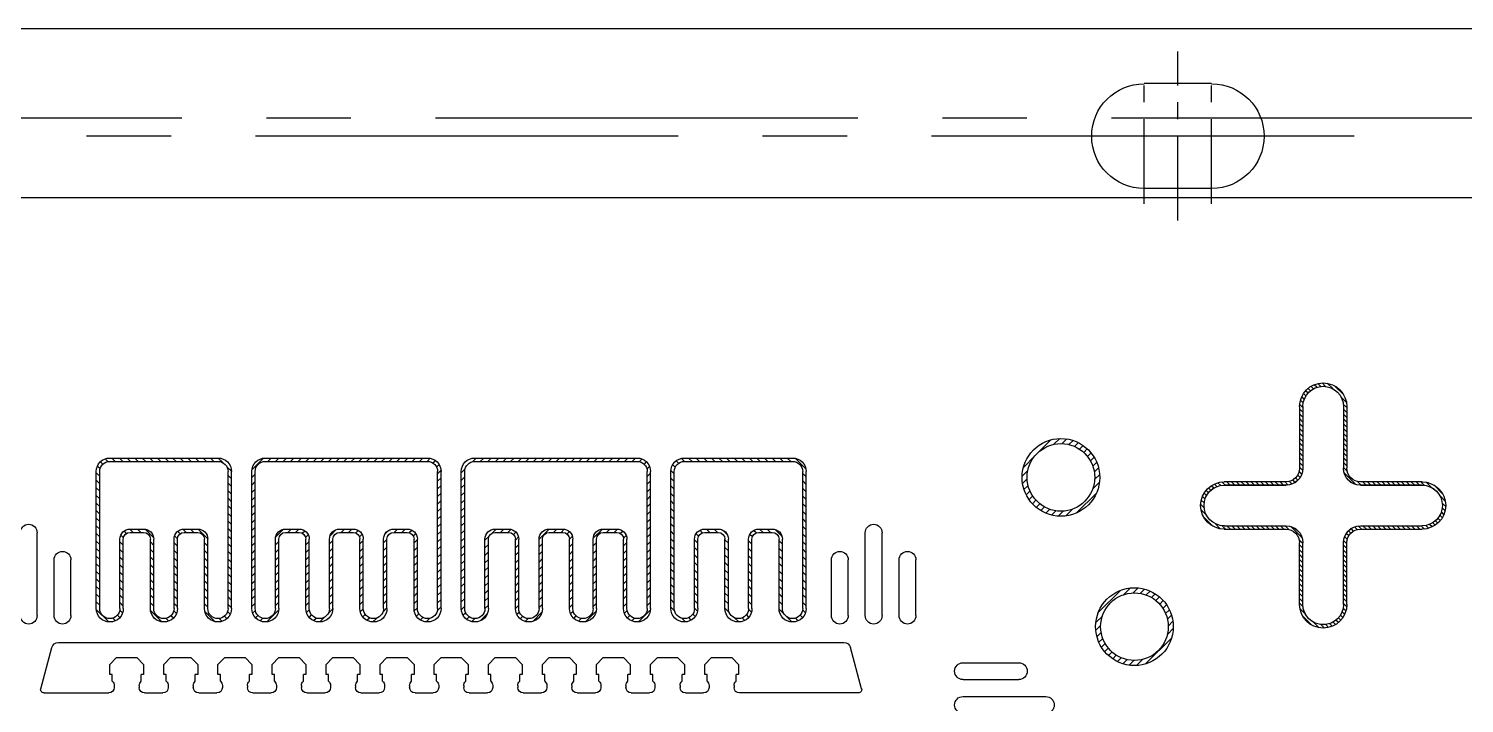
# Model space of a CAD drawing. Extents: x -46 to 252, y -27 to 158.
# Drawn here: x 212.64 to 233.87, y 35.56 to 45.53 of the extents above; entities that cross this region are included whole.
import ezdxf

# ---------------------------------------------------------------- set-up
doc = ezdxf.new("R2010")
doc.units = 0
doc.linetypes.add('AXES', pattern=[2, 1.25, -0.25, 0.25, -0.25])
doc.layers.add('AXIS', color=4, linetype='AXES', lineweight=25)
for name, color, linetype in [('bottom etching', 64, 'Continuous'), ('bottom leadframe', 7, 'Continuous'), ('leadframe', 7, 'Continuous'), ('tape', 40, 'Continuous'), ('top leadframe', 5, 'Continuous')]:
    doc.layers.add(name, color=color, linetype=linetype)

# ---------------------------------------------------------------- blocks, each defined once
blk = doc.blocks.new('tape bottom')
at = {"layer": 'tape'}
blk.add_line((124.9, 32.5), (-124.9, 32.5), dxfattribs=at)
blk = doc.blocks.new('leadframe outline')
at = {"layer": 'AXIS'}
for p, q in [((-116.5, 32.163), (-116.5, 34.663)), ((-117, 32.413), (-117, 34.413)), ((-116, 32.413), (-116, 34.413))]:
    blk.add_line(p, q, dxfattribs=at)
at = {"layer": 'AXIS', "ltscale": 5}
for p, q in [((-131.767, 33.68), (-1.546, 33.68)), ((-119.106, 33.412), (128.335, 33.412))]:
    blk.add_line(p, q, dxfattribs=at)
at = {"layer": 'leadframe'}
for p, q in [((-123.441, 35), (123.441, 35)), ((-117, 34.188), (-116, 34.188)), ((-117, 32.638), (-116, 32.638))]:
    blk.add_line(p, q, dxfattribs=at)
for centre, start, end in [((-117, 33.412), 90, 270), ((-116, 33.412), 270, 90)]:
    blk.add_arc(centre, 0.775, start, end, dxfattribs=at)
blk = doc.blocks.new('bottom fiducial')
at = {"layer": 'leadframe', "ltscale": 50}
for p, q in [((1.32, 0.625), (0.495, 0.625)), ((1.32, 0.375), (0.495, 0.375)), ((1.32, 0.125), (0.095, 0.125)), ((1.32, -0.125), (0.095, -0.125)), ((1.32, -0.375), (0.495, -0.375)), ((1.32, -0.625), (0.495, -0.625))]:
    blk.add_line(p, q, dxfattribs=at)
for centre, start, end in [((0.495, 0.5), 90, 270), ((1.32, 0.5), 270, 90), ((0.095, 0), 90, 270), ((1.32, 0), 270, 90), ((0.495, -0.5), 90, 270), ((1.32, -0.5), 270, 90)]:
    blk.add_arc(centre, 0.125, start, end, dxfattribs=at)
blk = doc.blocks.new('bottom vertical fiducial new')
at = {"layer": 'leadframe', "ltscale": 50}
blk.add_blockref('bottom fiducial', (-1160.573, -6.701), dxfattribs=at)
blk = doc.blocks.new('*U82')
at = {"layer": 'bottom leadframe', "ltscale": 50}
blk.add_blockref('bottom vertical fiducial new', (1159.866, 6.701), dxfattribs=at)
blk = doc.blocks.new('*U83')
at = {"layer": 'leadframe', "color": 0, "linetype": 'ByBlock', "lineweight": -2, "transparency": 16777216}
blk.add_blockref('*U82', (0, 0), dxfattribs=at)
blk = doc.blocks.new('*U84')
at = {"layer": 'bottom leadframe', "ltscale": 50, "rotation": 90}
blk.add_blockref('bottom vertical fiducial new', (-6.701, 1159.866), dxfattribs=at)
blk = doc.blocks.new('*U85')
at = {"layer": 'leadframe', "color": 0, "linetype": 'ByBlock', "lineweight": -2, "transparency": 16777216}
for p in [(87.5, 0), (100, 0)]:
    blk.add_blockref('*U84', p, dxfattribs=at)
blk = doc.blocks.new('lead bottom vertical new A')
at = {"layer": 'bottom etching', "ltscale": 50}
h = blk.add_hatch(dxfattribs=at)
h.set_pattern_fill('ANSI31', color=256, scale=0.025)
h.set_pattern_definition([(45, (1193.233325, 13.21076), (-0.056126601, 0.056126601), [])])
h.paths.add_polyline_path([(0, -1.2, 0.414214), (0.2, -1.4), (2.225, -1.4, 1), (2.225, -1), (1.2, -1, -0.414214), (1.1, -0.9), (1.1, -0.7, -0.414214), (1.2, -0.6), (2.225, -0.6, 1), (2.225, -0.2), (1.2, -0.2, -0.414214), (1.1, -0.1), (1.1, 0.1, -0.414214), (1.2, 0.2), (2.225, 0.2, 1), (2.225, 0.6), (1.2, 0.6, -0.414214), (1.1, 0.7), (1.1, 0.9, -0.414214), (1.2, 1), (2.225, 1, 1), (2.225, 1.4), (0.2, 1.4, 0.414214), (0, 1.2)])
h.paths.add_polyline_path([(0.05, 1.2, -0.414214), (0.2, 1.35), (2.225, 1.35, -1), (2.225, 1.05), (1.2, 1.05, 0.414214), (1.05, 0.9), (1.05, 0.7, 0.414214), (1.2, 0.55), (2.225, 0.55, -1), (2.225, 0.25), (1.2, 0.25, 0.414214), (1.05, 0.1), (1.05, -0.1, 0.414214), (1.2, -0.25), (2.225, -0.25, -1), (2.225, -0.55), (1.2, -0.55, 0.414214), (1.05, -0.7), (1.05, -0.9, 0.414214), (1.2, -1.05), (2.225, -1.05, -1), (2.225, -1.35), (0.2, -1.35, -0.414214), (0.05, -1.2)], flags=16)
at = {"layer": 'bottom leadframe'}
for p, q in [((2.225, 1.4), (0.2, 1.4)), ((0, 1.2), (0, -1.2)), ((1.1, 0.9), (1.1, 0.7)), ((2.225, 1), (1.2, 1)), ((2.225, 0.6), (1.2, 0.6)), ((1.1, 0.1), (1.1, -0.1)), ((2.225, 0.2), (1.2, 0.2)), ((2.225, -0.2), (1.2, -0.2)), ((2.225, -0.6), (1.2, -0.6)), ((1.1, -0.7), (1.1, -0.9)), ((2.225, -1), (1.2, -1)), ((2.225, -1.4), (0.2, -1.4))]:
    blk.add_line(p, q, dxfattribs=at)
for centre, radius, start, end in [((0.2, 1.2), 0.2, 90, 180), ((2.225, 1.2), 0.2, 270, 90), ((1.2, 0.9), 0.1, 90, 180), ((1.2, 0.7), 0.1, 180, 270), ((2.225, 0.4), 0.2, 270, 90), ((1.2, 0.1), 0.1, 90, 180), ((1.2, -0.1), 0.1, 180, 270), ((2.225, -0.4), 0.2, 270, 90), ((1.2, -0.7), 0.1, 90, 180), ((1.2, -0.9), 0.1, 180, 270), ((2.225, -1.2), 0.2, 270, 90), ((0.2, -1.2), 0.2, 180, 270)]:
    blk.add_arc(centre, radius, start, end, dxfattribs=at)
at = {"layer": 'top leadframe'}
for p, q in [((2.225, 1.35), (0.2, 1.35)), ((0.05, 1.2), (0.05, -1.2)), ((1.05, 0.9), (1.05, 0.7)), ((2.225, 1.05), (1.2, 1.05)), ((2.225, 0.55), (1.2, 0.55)), ((2.225, 0.25), (1.2, 0.25)), ((1.05, 0.1), (1.05, -0.1)), ((2.225, -0.25), (1.2, -0.25)), ((2.225, -0.55), (1.2, -0.55)), ((1.05, -0.7), (1.05, -0.9)), ((2.225, -1.05), (1.2, -1.05)), ((2.225, -1.35), (0.2, -1.35))]:
    blk.add_line(p, q, dxfattribs=at)
for centre, start, end in [((0.2, 1.2), 90, 180), ((2.225, 1.2), 270, 90), ((1.2, 0.9), 90, 180), ((1.2, 0.7), 180, 270), ((2.225, 0.4), 270, 90), ((1.2, 0.1), 90, 180), ((1.2, -0.1), 180, 270), ((2.225, -0.4), 270, 90), ((1.2, -0.7), 90, 180), ((1.2, -0.9), 180, 270), ((2.225, -1.2), 270, 90), ((0.2, -1.2), 180, 270)]:
    blk.add_arc(centre, 0.15, start, end, dxfattribs=at)
blk = doc.blocks.new('external grip bottom')
at = {"layer": 'bottom etching', "ltscale": 50}
h = blk.add_hatch(dxfattribs=at)
h.set_pattern_fill('ANSI31', color=256, scale=0.025, angle=90)
h.set_pattern_definition([(135, (43.47016, -14.76776), (-0.0561266, -0.0561266), [])])
h.paths.add_polyline_path([(2.225, 1), (0.2, 1, 0.414214), (0, 0.8), (0, -0.8, 0.414214), (0.2, -1), (2.225, -1, 1), (2.225, -0.6), (1.2, -0.6, -0.414214), (1.1, -0.5), (1.1, -0.3, -0.414214), (1.2, -0.2), (2.225, -0.2, 1), (2.225, 0.2), (1.2, 0.2, -0.414214), (1.1, 0.3), (1.1, 0.5, -0.414214), (1.2, 0.6), (2.225, 0.6, 1)])
h.paths.add_polyline_path([(0.2, 0.95), (2.225, 0.95, -1), (2.225, 0.65), (1.2, 0.65, 0.414214), (1.05, 0.5), (1.05, 0.3, 0.414214), (1.2, 0.15), (2.225, 0.15, -1), (2.225, -0.15), (1.2, -0.15, 0.414214), (1.05, -0.3), (1.05, -0.5, 0.414214), (1.2, -0.65), (2.225, -0.65, -1), (2.225, -0.95), (0.2, -0.95, -0.414214), (0.05, -0.8), (0.05, 0.8, -0.414214)], flags=16)
at = {"layer": 'bottom leadframe'}
for p, q in [((2.225, 1), (0.2, 1)), ((0, 0.8), (0, -0.8)), ((1.1, 0.5), (1.1, 0.3)), ((2.225, 0.6), (1.2, 0.6)), ((2.225, 0.2), (1.2, 0.2)), ((2.225, -0.2), (1.2, -0.2)), ((1.1, -0.3), (1.1, -0.5)), ((2.225, -0.6), (1.2, -0.6)), ((2.225, -1), (0.2, -1))]:
    blk.add_line(p, q, dxfattribs=at)
for centre, radius, start, end in [((0.2, 0.8), 0.2, 90, 180), ((2.225, 0.8), 0.2, 270, 90), ((1.2, 0.5), 0.1, 90, 180), ((1.2, 0.3), 0.1, 180, 270), ((2.225, 0), 0.2, 270, 90), ((1.2, -0.3), 0.1, 90, 180), ((1.2, -0.5), 0.1, 180, 270), ((2.225, -0.8), 0.2, 270, 90), ((0.2, -0.8), 0.2, 180, 270)]:
    blk.add_arc(centre, radius, start, end, dxfattribs=at)
at = {"layer": 'top leadframe'}
for p, q in [((2.225, 0.95), (0.2, 0.95)), ((0.05, 0.8), (0.05, -0.8)), ((2.225, 0.65), (1.2, 0.65)), ((1.05, 0.5), (1.05, 0.3)), ((2.225, 0.15), (1.2, 0.15)), ((2.225, -0.15), (1.2, -0.15)), ((1.05, -0.3), (1.05, -0.5)), ((2.225, -0.65), (1.2, -0.65)), ((2.225, -0.95), (0.2, -0.95))]:
    blk.add_line(p, q, dxfattribs=at)
for centre, start, end in [((0.2, 0.8), 90, 180), ((2.225, 0.8), 270, 90), ((1.2, 0.5), 90, 180), ((1.2, 0.3), 180, 270), ((2.225, 0), 270, 90), ((1.2, -0.3), 90, 180), ((1.2, -0.5), 180, 270), ((0.2, -0.8), 180, 270), ((2.225, -0.8), 270, 90)]:
    blk.add_arc(centre, 0.15, start, end, dxfattribs=at)
blk = doc.blocks.new('external slots horizontal')
at = {"layer": 'bottom leadframe', "rotation": 90}
for p in [(-1.55, 0.3), (1.55, 0.3)]:
    blk.add_blockref('lead bottom vertical new A', p, dxfattribs=at)
at = {"layer": 'leadframe', "ltscale": 50, "rotation": 90}
for p in [(-4.25, 0.3), (4.25, 0.3)]:
    blk.add_blockref('external grip bottom', p, dxfattribs=at)
blk = doc.blocks.new('*U114')
at = {"layer": 'bottom leadframe'}
blk.add_blockref('external slots horizontal', (0, -1.5125), dxfattribs=at)
blk = doc.blocks.new('*U115')
at = {"layer": 'leadframe', "color": 0, "linetype": 'ByBlock', "lineweight": -2, "transparency": 16777216}
blk.add_blockref('*U114', (87.5, 0), dxfattribs=at)
blk = doc.blocks.new('external Lead bottom')
at = {"layer": 'bottom leadframe', "ltscale": 50}
for p, q in [((-0.185, 0.412), (-0.185, 0.443)), ((0.185, 0.412), (0.185, 0.443)), ((-0.215, 0.25), (-0.25, 0.25)), ((-0.25, 0.25), (-0.25, 0.1)), ((-0.215, 0.35), (-0.215, 0.25)), ((0.215, 0.35), (0.215, 0.25)), ((0.25, 0.25), (0.215, 0.25)), ((0.25, 0.1), (0.25, 0.25)), ((-0.25, 0.1), (-0.15, 0)), ((-0.15, 0), (0.15, 0)), ((0.15, 0), (0.25, 0.1))]:
    blk.add_line(p, q, dxfattribs=at)
for centre, start, end in [((-0.265, 0.443), 0, 90), ((0.265, 0.443), 90, 180), ((-0.265, 0.412), 308.6822, 0), ((0.265, 0.412), 180, 231.3178)]:
    blk.add_arc(centre, 0.08, start, end, dxfattribs=at)
blk = doc.blocks.new('*U61')
at = {"layer": 'leadframe'}
blk.add_blockref('external Lead bottom', (0, -0.2615), dxfattribs=at)
blk = doc.blocks.new('*U62')
at = {"layer": 'leadframe', "color": 0, "linetype": 'ByBlock', "lineweight": -2, "transparency": 16777216}
for p in [(0, 0), (0.8, 0), (1.6, 0), (2.4, 0), (3.2, 0), (4, 0), (4.8, 0), (5.6, 0), (6.4, 0), (7.2, 0), (8, 0), (8.8, 0)]:
    blk.add_blockref('*U61', p, dxfattribs=at)
blk = doc.blocks.new('external leads bottom')
at = {"layer": 'bottom leadframe'}
for p, q in [((-6.071, 0.685), (-5.907, 0.074)), ((6.071, 0.685), (5.907, 0.074))]:
    blk.add_line(p, q, dxfattribs=at)
at = {"layer": 'bottom leadframe', "ltscale": 50}
for p, q in [((-6.023, 0.747), (-5.065, 0.747)), ((-4.535, 0.747), (-4.265, 0.747)), ((-2.935, 0.747), (-2.665, 0.747)), ((-2.135, 0.747), (-1.865, 0.747)), ((-1.335, 0.747), (-1.065, 0.747)), ((-0.535, 0.747), (-0.265, 0.747)), ((0.265, 0.747), (0.535, 0.747)), ((1.065, 0.747), (1.335, 0.747)), ((1.865, 0.747), (2.135, 0.747)), ((2.665, 0.747), (2.935, 0.747)), ((3.465, 0.747), (3.735, 0.747)), ((6.023, 0.747), (4.265, 0.747)), ((-5.811, 0), (5.811, 0))]:
    blk.add_line(p, q, dxfattribs=at)
at = {"layer": 'bottom leadframe'}
for centre, radius, start, end in [((-6.023, 0.697), 0.05, 90, 195), ((6.023, 0.697), 0.05, 345, 90), ((-5.811, 0.1), 0.1, 195, 270), ((5.811, 0.1), 0.1, 270, 345)]:
    blk.add_arc(centre, radius, start, end, dxfattribs=at)
at = {"layer": 'leadframe', "ltscale": 50}
blk.add_line((-3.735, 0.747), (-3.465, 0.747), dxfattribs=at)
at = {"layer": 'leadframe'}
blk.add_blockref('*U62', (-4.8, 0.486), dxfattribs=at)
blk = doc.blocks.new('*U116')
at = {"layer": 'leadframe'}
blk.add_blockref('external leads bottom', (0, -0.37375), dxfattribs=at)
blk = doc.blocks.new('*U117')
at = {"layer": 'leadframe', "color": 0, "linetype": 'ByBlock', "lineweight": -2, "transparency": 16777216}
blk.add_blockref('*U116', (87.5, 0), dxfattribs=at)
blk = doc.blocks.new('bottom external slot corner')
at = {"layer": 'bottom etching', "ltscale": 50}
h = blk.add_hatch(dxfattribs=at)
h.set_pattern_fill('ANSI31', color=256, scale=0.016)
h.paths.add_polyline_path([(0.35, 0.55, 0.414214), (0.55, 0.35), (1.463, 0.35, -1), (1.463, -0.35), (0.55, -0.35, 0.414214), (0.35, -0.55), (0.35, -1.463, -1), (-0.35, -1.463), (-0.35, -0.55, 0.414214), (-0.55, -0.35), (-1.463, -0.35, -1), (-1.463, 0.35), (-0.55, 0.35, 0.414214), (-0.35, 0.55), (-0.35, 1.463, -1), (0.35, 1.463)])
h.paths.add_polyline_path([(0.3, 1.463, 1), (-0.3, 1.463), (-0.3, 0.55, -0.414214), (-0.55, 0.3), (-1.463, 0.3, 1), (-1.463, -0.3), (-0.55, -0.3, -0.414214), (-0.3, -0.55), (-0.3, -1.463, 1), (0.3, -1.463), (0.3, -0.55, -0.414214), (0.55, -0.3), (1.463, -0.3, 1), (1.463, 0.3), (0.55, 0.3, -0.414214), (0.3, 0.55)], flags=16)
at = {"layer": 'bottom leadframe', "ltscale": 50}
for p, q in [((-0.35, 1.463), (-0.35, 0.55)), ((-0.35, -1.463), (-0.35, -0.55))]:
    blk.add_line(p, q, dxfattribs=at)
at = {"layer": 'bottom leadframe'}
for p, q in [((0.35, 1.463), (0.35, 0.55)), ((-1.463, 0.35), (-0.55, 0.35)), ((0.55, 0.35), (1.463, 0.35)), ((-0.55, -0.35), (-1.463, -0.35)), ((1.463, -0.35), (0.55, -0.35)), ((0.35, -1.463), (0.35, -0.55))]:
    blk.add_line(p, q, dxfattribs=at)
for centre, radius, start, end in [((0, 1.463), 0.35, 0, 180), ((-0.55, 0.55), 0.2, 270, 0), ((0.55, 0.55), 0.2, 180, 270), ((-1.463, 0), 0.35, 90, 270), ((1.463, 0), 0.35, 270, 90), ((-0.55, -0.55), 0.2, 360, 90), ((0.55, -0.55), 0.2, 90, 180), ((0, -1.463), 0.35, 180, 0)]:
    blk.add_arc(centre, radius, start, end, dxfattribs=at)
at = {"layer": 'top leadframe'}
for p, q in [((-0.3, 1.463), (-0.3, 0.55)), ((0.3, 1.463), (0.3, 0.55)), ((-0.55, -0.3), (-1.463, -0.3)), ((1.463, -0.3), (0.55, -0.3)), ((-0.3, -1.463), (-0.3, -0.55)), ((0.3, -1.463), (0.3, -0.55))]:
    blk.add_line(p, q, dxfattribs=at)
at = {"layer": 'top leadframe', "ltscale": 50}
for p, q in [((-1.463, 0.3), (-0.55, 0.3)), ((0.55, 0.3), (1.463, 0.3))]:
    blk.add_line(p, q, dxfattribs=at)
at = {"layer": 'top leadframe'}
for centre, radius, start, end in [((0, 1.463), 0.3, 0, 180), ((-0.55, 0.55), 0.25, 270, 0), ((0.55, 0.55), 0.25, 180, 270), ((-1.463, 0), 0.3, 90, 270), ((1.463, 0), 0.3, 270, 90), ((-0.55, -0.55), 0.25, 360, 90), ((0.55, -0.55), 0.25, 90, 180), ((0, -1.463), 0.3, 180, 0)]:
    blk.add_arc(centre, radius, start, end, dxfattribs=at)
blk = doc.blocks.new('top external slot corner')
at = {"layer": 'top leadframe'}
for p, q in [((-0.3, -0.35), (-0.3, -1.2625)), ((0.3, -0.35), (0.3, -1.2625)), ((-0.55, -1.5125), (-1.4625, -1.5125)), ((1.4625, -1.5125), (0.55, -1.5125)), ((-0.55, -2.1125), (-1.4625, -2.1125)), ((1.4625, -2.1125), (0.55, -2.1125)), ((-0.3, -3.275), (-0.3, -2.3625)), ((0.3, -3.275), (0.3, -2.3625))]:
    blk.add_line(p, q, dxfattribs=at)
for centre, radius, start, end in [((0, -0.35), 0.3, 0, 180), ((-0.55, -1.2625), 0.25, 270, 0), ((0.55, -1.2625), 0.25, 180, 270), ((-1.4625, -1.8125), 0.3, 90, 270), ((1.4625, -1.8125), 0.3, 270, 90), ((-0.55, -2.3625), 0.25, 360, 90), ((0.55, -2.3625), 0.25, 90, 180), ((0, -3.275), 0.3, 180, 0)]:
    blk.add_arc(centre, radius, start, end, dxfattribs=at)
blk = doc.blocks.new('corner bottom')
at = {"layer": 'bottom etching'}
h = blk.add_hatch(dxfattribs=at)
h.set_pattern_fill('ANSI31', color=256, scale=0.025)
h.set_pattern_definition([(45, (-2.5925, 11.49553), (-0.0561266, 0.0561266), [])])
h.paths.add_polyline_path([(-4.8, -6.3375, 1), (-3.65, -6.3375, 1)])
h.paths.add_polyline_path([(-3.725, -6.3375, -1), (-4.725, -6.3375, -1)], flags=16)
at = {"layer": 'bottom leadframe'}
blk.add_circle((-4.225, -6.3375), 0.575, dxfattribs=at)
at = {"layer": 'top leadframe'}
blk.add_circle((-4.225, -6.3375), 0.5, dxfattribs=at)

msp = doc.modelspace()

# ---------------------------------------------------------------- block references
at = {"layer": 'bottom leadframe', "xscale": -1}
msp.add_blockref('bottom external slot corner', (231.787, 38.482), dxfattribs=at)
at = {"layer": 'bottom leadframe', "ltscale": 50, "xscale": -1}
msp.add_blockref('top external slot corner', (231.787, 40.295), dxfattribs=at)
at = {"layer": 'leadframe', "xscale": -1}
for name, p in [('leadframe outline', (113.137, 10.532)), ('*U83', (227.072, 35.532))]:
    msp.add_blockref(name, p, dxfattribs=at)
at = {"layer": 'leadframe', "xscale": -1, "rotation": 180}
for name, p in [('*U115', (131.387, 37.972)), ('*U85', (125.137, 37.467)), ('*U117', (131.387, 36.084))]:
    msp.add_blockref(name, p, dxfattribs=at)
at = {"layer": 'tape'}
msp.add_blockref('tape bottom', (113.137, 10.532), dxfattribs=at)
at = {"layer": 'top leadframe', "rotation": 180}
for p in [(223.682, 32.56), (224.77, 30.353)]:
    msp.add_blockref('corner bottom', p, dxfattribs=at)

doc.saveas('drawing.dxf')
